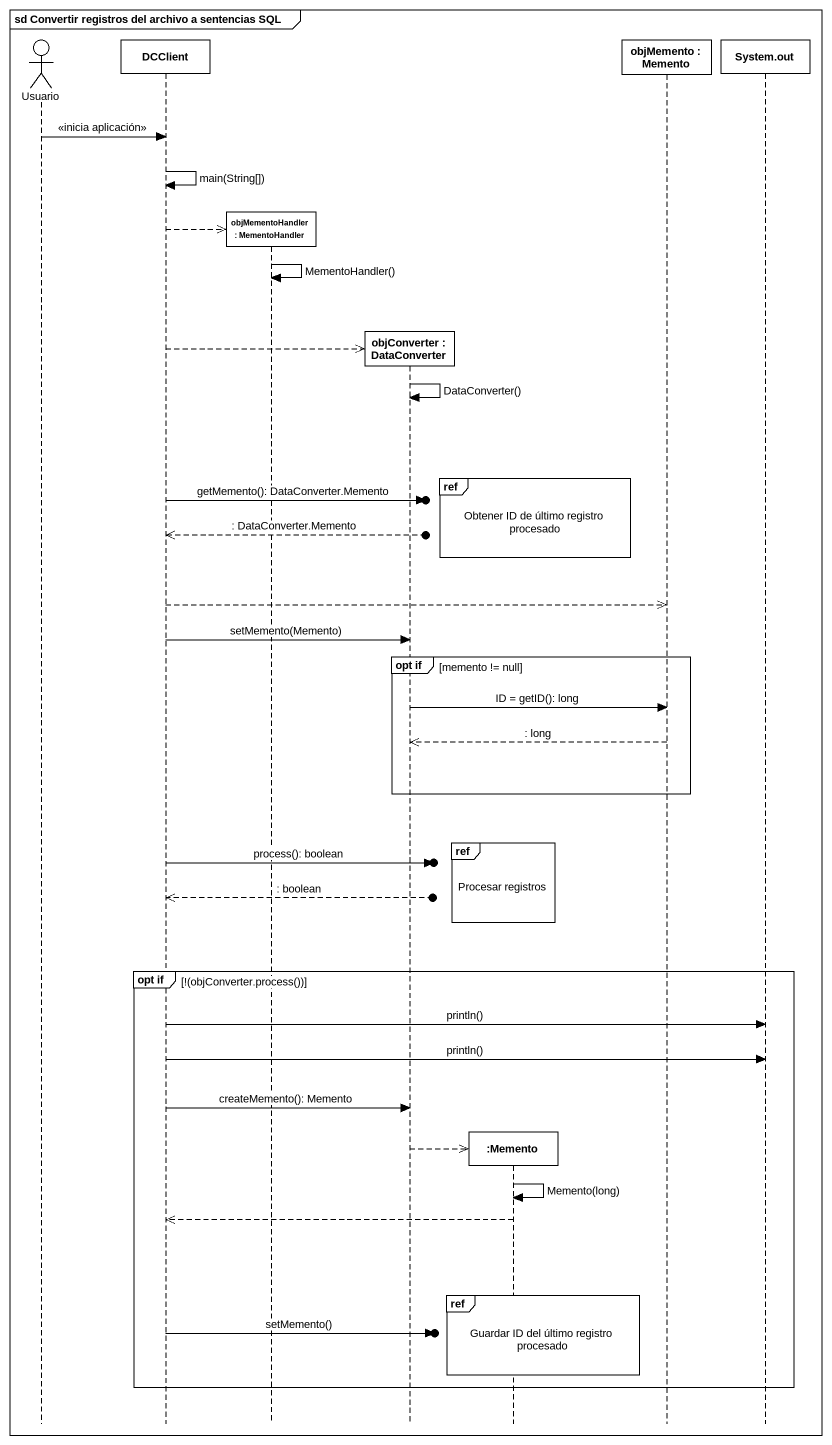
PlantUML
@startuml
mainframe sd Convertir registros del archivo a sentencias SQL
hide footbox
actor Usuario
participant DCClient
participant "objMementoHandler : MementoHandler" as objMementoHandler
participant "objConverter : DataConverter" as objConverter
participant ":Memento" as Memento
participant "objMemento : Memento" as objMemento
participant "System.out" as System_out

Usuario -> DCClient : <<inicia aplicación>>
DCClient -> DCClient : main(String[])
DCClient -->> objMementoHandler **
objMementoHandler -> objMementoHandler : MementoHandler()
DCClient -->> objConverter **
objConverter -> objConverter : DataConverter()
ref over Memento : Obtener ID de último registro procesado
DCClient ->o] : getMemento(): DataConverter.Memento
DCClient <<--o] : : DataConverter.Memento
DCClient -->> objMemento
DCClient -> objConverter : setMemento(Memento)
group opt if [memento != null]
  objConverter -> objMemento : ID = getID(): long
  objMemento -->> objConverter : : long
end
ref over Memento : Procesar registros
DCClient ->o] : process(): boolean
DCClient <<--o] : : boolean
group opt if [!(objConverter.process())]
  DCClient -> System_out : println()
  DCClient -> System_out : println()
  DCClient -> objConverter : createMemento(): Memento
  objConverter -->> Memento **
  Memento -> Memento : Memento(long)
  Memento -->> DCClient
  ref over Memento : Guardar ID del último registro procesado
  DCClient ->o] : setMemento()
end
@enduml
